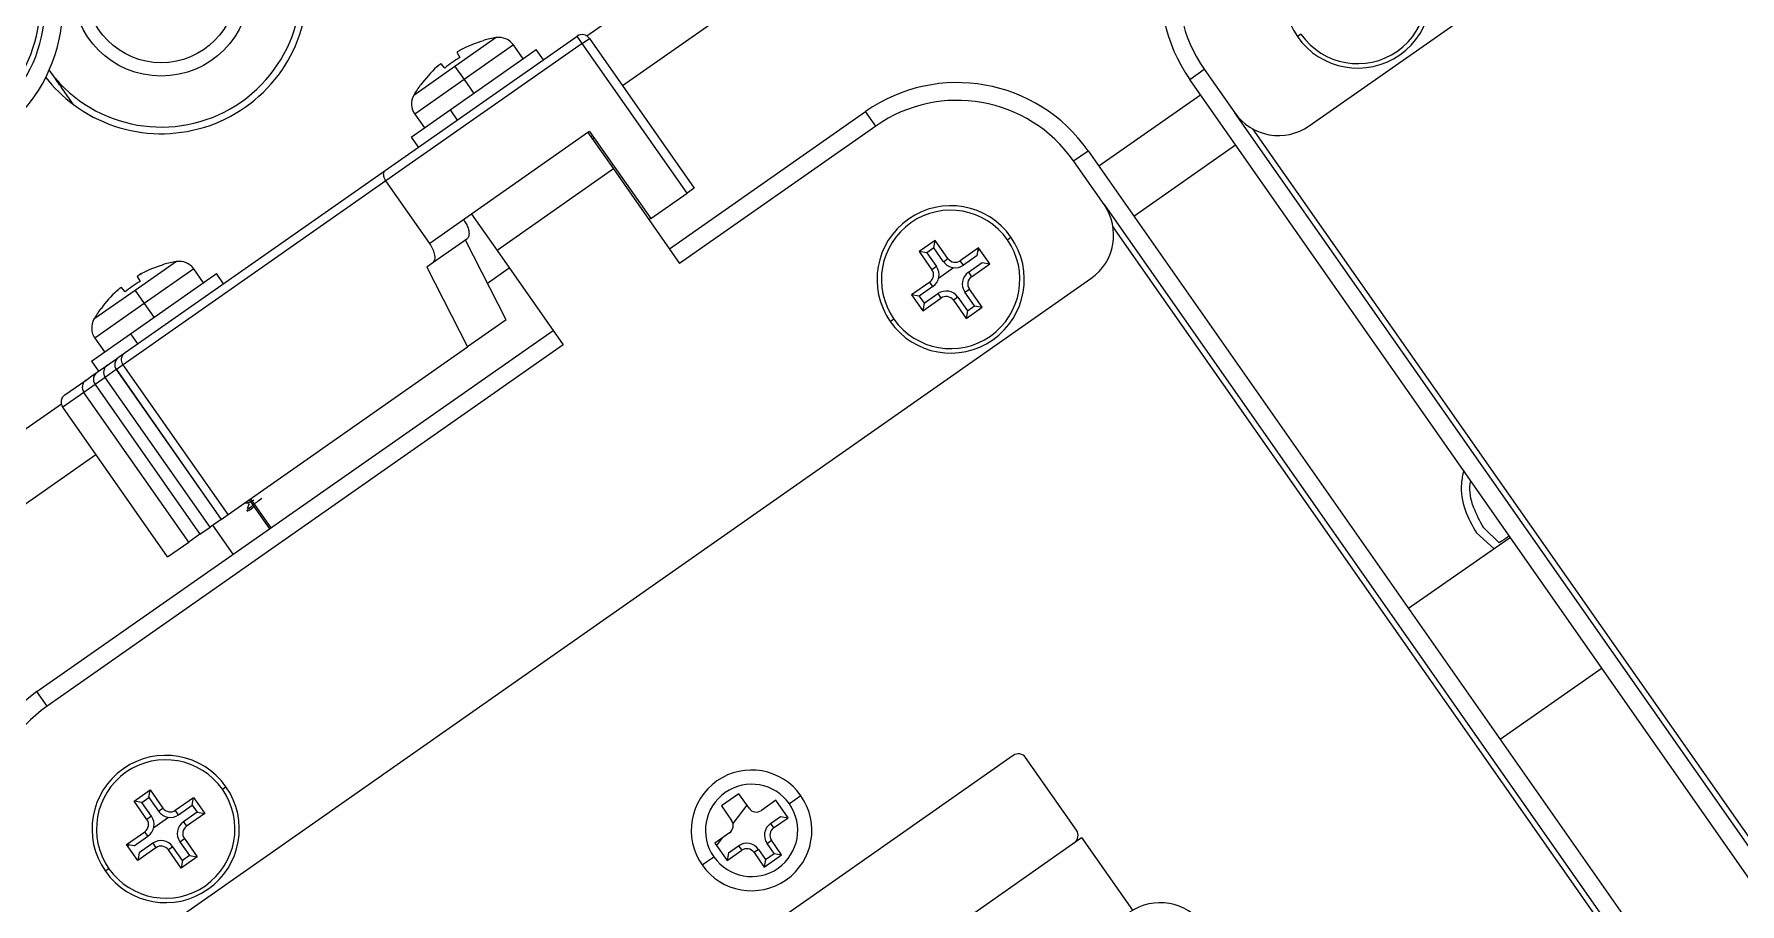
# Model space of a CAD drawing. Header units: millimetres. Extents: x 152904052 to 153933663, y 538271515 to 539240469.
# Drawn here: x 153333956.4 to 153334052.6, y 538933522.3 to 538933571.3 of the extents above; entities that cross this region are included whole.
import ezdxf

# ---------------------------------------------------------------- set-up
doc = ezdxf.new("R2010")
doc.units = ezdxf.units.MM
doc.layers.add('POWR', color=5, linetype='Continuous')

msp = doc.modelspace()

# ---------------------------------------------------------------- linework, layer by layer
at = {"layer": 'POWR', "color": 7}
for p, q in [((153334028.271, 538933566.1), (153334083.154, 538933604.53)), ((153333989.59, 538933568.375), (153334027.075, 538933594.623)), ((153333987.577, 538933571.178), (153333994.23, 538933575.836)), ((153333976.217, 538933563.59), (153333987.03, 538933571.161)), ((153333982.469, 538933571.078), (153333980.146, 538933569.451)), ((153333987.316, 538933570.751), (153333987.03, 538933571.161)), ((153333987.316, 538933570.751), (153333987.726, 538933571.038)), ((153333987.726, 538933571.038), (153333993.634, 538933562.6)), ((153334027.82, 538933571.278), (153334027.615, 538933571.135)), ((153333987.316, 538933570.751), (153333976.258, 538933563.008)), ((153333979.877, 538933567.007), (153333984.728, 538933570.404)), ((153333980.262, 538933570.232), (153333980.42, 538933569.959)), ((153333983.447, 538933570.665), (153333980.662, 538933568.714)), ((153333981.761, 538933570.924), (153333981.771, 538933570.905)), ((153333983.991, 538933569.887), (153333983.447, 538933570.665)), ((153333985.13, 538933569.83), (153333984.728, 538933570.404)), ((153333993.224, 538933562.314), (153333987.316, 538933570.751)), ((153333957.612, 538933568.791), (153333957.285, 538933569.257)), ((153333980.146, 538933569.451), (153333977.822, 538933567.825)), ((153333979.575, 538933569.367), (153333979.372, 538933569.609)), ((153333980.146, 538933569.451), (153333980.662, 538933568.714)), ((153334021.553, 538933568.721), (153334022.372, 538933569.295)), ((153334022.372, 538933569.295), (153334024.093, 538933566.837)), ((153333980.662, 538933568.714), (153333977.876, 538933566.764)), ((153333978.223, 538933568.421), (153333978.21, 538933568.437)), ((153333980.662, 538933568.714), (153333981.206, 538933567.937)), ((153334054.247, 538933522.029), (153334021.553, 538933568.721)), ((153334016.421, 538933563.846), (153334022.155, 538933567.861)), ((153333977.683, 538933565.471), (153333979.877, 538933567.007)), ((153333977.876, 538933566.764), (153333978.421, 538933565.987)), ((153333979.877, 538933567.007), (153333980.278, 538933566.433)), ((153333992.226, 538933559.173), (153334003.284, 538933566.916)), ((153334003.858, 538933566.097), (153334003.284, 538933566.916)), ((153334055.066, 538933522.603), (153334024.093, 538933566.837)), ((153333977.683, 538933565.471), (153333978.085, 538933564.897)), ((153333987.637, 538933565.726), (153333981.084, 538933561.138)), ((153333987.735, 538933565.795), (153333987.637, 538933565.726)), ((153333987.637, 538933565.726), (153333989.071, 538933563.678)), ((153333987.735, 538933565.795), (153333991.176, 538933560.88)), ((153333987.907, 538933565.549), (153333987.809, 538933565.48)), ((153333987.966, 538933565.465), (153333987.908, 538933565.339)), ((153334003.858, 538933566.097), (153333992.799, 538933558.354)), ((153334025.089, 538933565.938), (153334055.312, 538933522.775)), ((153334015, 538933564.132), (153334015.819, 538933564.706)), ((153334015.819, 538933564.706), (153334048.513, 538933518.014)), ((153334018.4, 538933561.02), (153334024.134, 538933565.035)), ((153333961.565, 538933553.33), (153333976.217, 538933563.59)), ((153333989.071, 538933563.678), (153333982.518, 538933559.09)), ((153333989.071, 538933563.678), (153333992.799, 538933558.354)), ((153334016.72, 538933561.675), (153334015, 538933564.132)), ((153333976.258, 538933563.008), (153333961.449, 538933552.638)), ((153333978.724, 538933559.485), (153333976.258, 538933563.008)), ((153333993.634, 538933562.6), (153333993.224, 538933562.314)), ((153333991.176, 538933560.88), (153333993.224, 538933562.314)), ((153334016.72, 538933561.675), (153334047.693, 538933517.441)), ((153333981.084, 538933561.138), (153333978.724, 538933559.485)), ((153333981.084, 538933561.138), (153333982.518, 538933559.09)), ((153333991.176, 538933560.88), (153333991.079, 538933560.811)), ((153334047.448, 538933517.269), (153334017.225, 538933560.432)), ((153333980.816, 538933559.729), (153333978.904, 538933558.39)), ((153333983.026, 538933555.173), (153333980.735, 538933559.673)), ((153334007.209, 538933559.654), (153334006.308, 538933559.023)), ((153334007.134, 538933559.227), (153334007.209, 538933559.654)), ((153334007.926, 538933558.63), (153334007.209, 538933559.654)), ((153334011.273, 538933559.692), (153334011.478, 538933559.835)), ((153333982.518, 538933559.09), (153333986.246, 538933553.765)), ((153334006.308, 538933559.023), (153334007.025, 538933557.999)), ((153334006.736, 538933558.948), (153334006.308, 538933559.023)), ((153334007.134, 538933559.227), (153334006.736, 538933558.948)), ((153334006.736, 538933558.948), (153334007.277, 538933558.175)), ((153334007.675, 538933558.454), (153334007.134, 538933559.227)), ((153334007.675, 538933558.454), (153334007.926, 538933558.63)), ((153334009.647, 538933559.225), (153334008.623, 538933558.508)), ((153334008.799, 538933558.256), (153334008.623, 538933558.508)), ((153334009.571, 538933558.797), (153334008.799, 538933558.256)), ((153334009.571, 538933558.797), (153334009.647, 538933559.225)), ((153334009.622, 538933559.085), (153334009.704, 538933559.143)), ((153334010.278, 538933558.323), (153334009.647, 538933559.225)), ((153333961.855, 538933554.388), (153333966.707, 538933557.785)), ((153333964.448, 538933558.46), (153333962.124, 538933556.833)), ((153333962.241, 538933557.613), (153333962.398, 538933557.34)), ((153333965.425, 538933558.046), (153333962.64, 538933556.096)), ((153333963.739, 538933558.305), (153333963.75, 538933558.287)), ((153333965.97, 538933557.269), (153333965.425, 538933558.046)), ((153333967.108, 538933557.211), (153333966.707, 538933557.785)), ((153333978.904, 538933558.39), (153333978.565, 538933558.153)), ((153333978.565, 538933558.153), (153333980.856, 538933553.654)), ((153333981.972, 538933557.243), (153333983.206, 538933558.107)), ((153334007.277, 538933558.175), (153334007.025, 538933557.999)), ((153334007.402, 538933557.531), (153334008.238, 538933558.116)), ((153334009.078, 538933557.858), (153334009.85, 538933558.399)), ((153334009.078, 538933557.858), (153334009.254, 538933557.606)), ((153334009.254, 538933557.606), (153334010.278, 538933558.323)), ((153334009.85, 538933558.399), (153334010.278, 538933558.323)), ((153333962.124, 538933556.833), (153333959.801, 538933555.206)), ((153333961.1, 538933519.067), (153334015.984, 538933557.497)), ((153333961.554, 538933556.749), (153333961.351, 538933556.99)), ((153333962.124, 538933556.833), (153333962.64, 538933556.096)), ((153334006.902, 538933557.303), (153334005.879, 538933556.586)), ((153334005.879, 538933556.586), (153334006.509, 538933555.685)), ((153334006.306, 538933556.511), (153334005.879, 538933556.586)), ((153334007.079, 538933557.052), (153334006.306, 538933556.511)), ((153334006.585, 538933556.113), (153334007.357, 538933556.653)), ((153334007.079, 538933557.052), (153334006.902, 538933557.303)), ((153334007.357, 538933556.653), (153334007.533, 538933556.402)), ((153334008.879, 538933556.734), (153334009.131, 538933556.91)), ((153334009.42, 538933555.962), (153334008.879, 538933556.734)), ((153334009.848, 538933555.886), (153334009.131, 538933556.91)), ((153333962.64, 538933556.096), (153333959.855, 538933554.146)), ((153333960.202, 538933555.802), (153333960.188, 538933555.818)), ((153333962.64, 538933556.096), (153333963.184, 538933555.319)), ((153334006.306, 538933556.511), (153334006.585, 538933556.113)), ((153334006.509, 538933555.685), (153334007.533, 538933556.402)), ((153334006.585, 538933556.113), (153334006.509, 538933555.685)), ((153334008.481, 538933556.455), (153334008.23, 538933556.279)), ((153334008.23, 538933556.279), (153334008.947, 538933555.255)), ((153334008.481, 538933556.455), (153334009.022, 538933555.683)), ((153334008.947, 538933555.255), (153334009.848, 538933555.886)), ((153334009.022, 538933555.683), (153334008.947, 538933555.255)), ((153334009.022, 538933555.683), (153334009.42, 538933555.962)), ((153334009.42, 538933555.962), (153334009.848, 538933555.886)), ((153333983.026, 538933555.173), (153333980.856, 538933553.654)), ((153334004.883, 538933555.218), (153334004.679, 538933555.074)), ((153333956.593, 538933534.222), (153333985.672, 538933554.584)), ((153333986.246, 538933553.765), (153333957.166, 538933533.403)), ((153333959.662, 538933552.852), (153333961.855, 538933554.388)), ((153333959.855, 538933554.146), (153333960.399, 538933553.368)), ((153333961.855, 538933554.388), (153333962.257, 538933553.815)), ((153333959.662, 538933552.852), (153333960.064, 538933552.279)), ((153333960.558, 538933552.625), (153333960.967, 538933552.911)), ((153333960.967, 538933552.911), (153333960.996, 538933552.931)), ((153333960.967, 538933552.911), (153333961.011, 538933552.848)), ((153333960.996, 538933552.931), (153333961.186, 538933553.065)), ((153333961.187, 538933553.065), (153333961.565, 538933553.33)), ((153333967.357, 538933544.201), (153333980.856, 538933553.654)), ((153333958.164, 538933550.948), (153333959.358, 538933551.785)), ((153333959.358, 538933551.785), (153333959.767, 538933552.071)), ((153333959.767, 538933552.071), (153333959.796, 538933552.091)), ((153333959.767, 538933552.071), (153333959.811, 538933552.008)), ((153333959.796, 538933552.091), (153333959.986, 538933552.224)), ((153333960.437, 538933551.93), (153333959.865, 538933551.529)), ((153333959.987, 538933552.225), (153333960.558, 538933552.625)), ((153333961.063, 538933552.368), (153333960.437, 538933551.93)), ((153333966.344, 538933543.492), (153333960.437, 538933551.93)), ((153333961.065, 538933552.37), (153333961.063, 538933552.368)), ((153333961.063, 538933552.368), (153333966.971, 538933543.931)), ((153333961.449, 538933552.638), (153333961.065, 538933552.37)), ((153333961.065, 538933552.37), (153333966.973, 538933543.932)), ((153333967.357, 538933544.201), (153333961.449, 538933552.638)), ((153333959.237, 538933551.089), (153333958.041, 538933550.252)), ((153333959.863, 538933551.528), (153333959.237, 538933551.089)), ((153333965.144, 538933542.652), (153333959.237, 538933551.089)), ((153333959.865, 538933551.529), (153333959.863, 538933551.528)), ((153333959.863, 538933551.528), (153333965.771, 538933543.091)), ((153333959.865, 538933551.529), (153333965.773, 538933543.092)), ((153333951.307, 538933545.781), (153333957.966, 538933550.443)), ((153333963.949, 538933541.815), (153333958.041, 538933550.252)), ((153333907.536, 538933510.921), (153333959.905, 538933547.59)), ((153333968.621, 538933545.086), (153333969.768, 538933543.448)), ((153333966.973, 538933543.932), (153333967.357, 538933544.201)), ((153333968.31, 538933544.868), (153333968.497, 538933544.866)), ((153333968.594, 538933544.457), (153333968.409, 538933544.379)), ((153333968.552, 538933545.038), (153333969.699, 538933543.4)), ((153333968.594, 538933544.457), (153333968.821, 538933544.653)), ((153333968.762, 538933544.575), (153333968.594, 538933544.457)), ((153333965.773, 538933543.092), (153333966.344, 538933543.492)), ((153333966.971, 538933543.931), (153333966.344, 538933543.492)), ((153333967.651, 538933541.966), (153333966.504, 538933543.604)), ((153333966.973, 538933543.932), (153333966.971, 538933543.931)), ((153334037.705, 538933543.172), (153334038.708, 538933542.279)), ((153334038.995, 538933542.602), (153334038.115, 538933543.459)), ((153333963.949, 538933541.815), (153333965.144, 538933542.652)), ((153333965.771, 538933543.091), (153333965.144, 538933542.652)), ((153333965.773, 538933543.092), (153333965.771, 538933543.091)), ((153334039.62, 538933542.918), (153334033.886, 538933538.903)), ((153334044.783, 538933535.545), (153334039.049, 538933531.53)), ((153333957.166, 538933533.403), (153333956.593, 538933534.222)), ((153334011.604, 538933530.625), (153333987.849, 538933513.992)), ((153334015.169, 538933526.407), (153334012.301, 538933530.503)), ((153333967.039, 538933528.719), (153333967.243, 538933528.862)), ((153333962.074, 538933528.05), (153333962.975, 538933528.681)), ((153333962.791, 538933527.026), (153333962.074, 538933528.05)), ((153333962.502, 538933527.975), (153333962.074, 538933528.05)), ((153333962.502, 538933527.975), (153333962.9, 538933528.254)), ((153333963.042, 538933527.202), (153333962.502, 538933527.975)), ((153333962.9, 538933528.254), (153333962.975, 538933528.681)), ((153333962.9, 538933528.254), (153333963.441, 538933527.481)), ((153333962.975, 538933528.681), (153333963.692, 538933527.657)), ((153333964.388, 538933527.534), (153333965.412, 538933528.251)), ((153333964.565, 538933527.283), (153333965.337, 538933527.824)), ((153333965.337, 538933527.824), (153333965.412, 538933528.251)), ((153333965.337, 538933527.824), (153333965.616, 538933527.426)), ((153333965.412, 538933528.251), (153333966.043, 538933527.35)), ((153333996.146, 538933528.469), (153333995.163, 538933527.78)), ((153333995.163, 538933527.78), (153333995.736, 538933526.961)), ((153333996.599, 538933527.822), (153333995.813, 538933526.784)), ((153333996.719, 538933527.65), (153333996.146, 538933528.469)), ((153333998.235, 538933528.1), (153333997.416, 538933527.527)), ((153333998.923, 538933527.117), (153333998.235, 538933528.1)), ((153333999.644, 538933528.354), (153333998.989, 538933527.896)), ((153333963.042, 538933527.202), (153333962.791, 538933527.026)), ((153333963.168, 538933526.558), (153333964.004, 538933527.143)), ((153333963.441, 538933527.481), (153333963.692, 538933527.657)), ((153333964.565, 538933527.283), (153333964.388, 538933527.534)), ((153333965.616, 538933527.426), (153333964.843, 538933526.885)), ((153333964.843, 538933526.885), (153333965.019, 538933526.633)), ((153333966.043, 538933527.35), (153333965.019, 538933526.633)), ((153333965.616, 538933527.426), (153333966.043, 538933527.35)), ((153333997.928, 538933526.795), (153333998.496, 538933527.193)), ((153333997.928, 538933526.795), (153333998.104, 538933526.544)), ((153333998.104, 538933526.544), (153333998.923, 538933527.117)), ((153333998.496, 538933527.193), (153333998.923, 538933527.117)), ((153333961.644, 538933525.613), (153333962.668, 538933526.33)), ((153333962.072, 538933525.538), (153333962.844, 538933526.078)), ((153333962.844, 538933526.078), (153333962.668, 538933526.33)), ((153333964.645, 538933525.761), (153333964.897, 538933525.937)), ((153333964.897, 538933525.937), (153333965.614, 538933524.913)), ((153333990.881, 538933508.79), (153334015.456, 538933525.997)), ((153333995.614, 538933526.265), (153333994.795, 538933525.691)), ((153333995.202, 538933525.977), (153333994.886, 538933525.56)), ((153333997.73, 538933525.671), (153333997.981, 538933525.847)), ((153333998.555, 538933525.028), (153333997.981, 538933525.847)), ((153334015.456, 538933525.997), (153334018.323, 538933521.902)), ((153333962.275, 538933524.712), (153333961.644, 538933525.613)), ((153333962.072, 538933525.538), (153333961.644, 538933525.613)), ((153333961.702, 538933525.531), (153333961.784, 538933525.588)), ((153333963.299, 538933525.429), (153333962.275, 538933524.712)), ((153333962.351, 538933525.139), (153333962.275, 538933524.712)), ((153333963.123, 538933525.68), (153333962.351, 538933525.139)), ((153333963.123, 538933525.68), (153333963.299, 538933525.429)), ((153333964.247, 538933525.482), (153333963.996, 538933525.306)), ((153333964.713, 538933524.282), (153333963.996, 538933525.306)), ((153333964.788, 538933524.71), (153333964.247, 538933525.482)), ((153333964.645, 538933525.761), (153333965.186, 538933524.988)), ((153333965.614, 538933524.913), (153333964.713, 538933524.282)), ((153333965.186, 538933524.988), (153333964.788, 538933524.71)), ((153333965.186, 538933524.988), (153333965.614, 538933524.913)), ((153333994.074, 538933524.454), (153333994.729, 538933524.913)), ((153333994.795, 538933525.691), (153333995.483, 538933524.708)), ((153333995.483, 538933524.708), (153333996.302, 538933525.282)), ((153333995.558, 538933525.136), (153333995.483, 538933524.708)), ((153333995.558, 538933525.136), (153333996.126, 538933525.533)), ((153333996.126, 538933525.533), (153333996.302, 538933525.282)), ((153333997.25, 538933525.335), (153333996.998, 538933525.159)), ((153333996.998, 538933525.159), (153333997.572, 538933524.34)), ((153333997.25, 538933525.335), (153333997.647, 538933524.767)), ((153333997.572, 538933524.34), (153333998.555, 538933525.028)), ((153333997.647, 538933524.767), (153333998.127, 538933525.104)), ((153333998.127, 538933525.104), (153333997.73, 538933525.671)), ((153333998.127, 538933525.104), (153333998.555, 538933525.028)), ((153333960.649, 538933524.245), (153333960.444, 538933524.101)), ((153333964.788, 538933524.71), (153333964.713, 538933524.282)), ((153333997.647, 538933524.767), (153333997.572, 538933524.34))]:
    msp.add_line(p, q, dxfattribs=at)
for radius in [5, 4.25]:
    msp.add_circle((153333963.591, 538933573.915), radius, dxfattribs=at)
for centre, radius, start, end in [((153334028.925, 538933573.883), 9, 124.99999, 214.99999), ((153334028.925, 538933573.883), 8, 124.99999, 214.99999), ((153333949.05, 538933572.889), 9, 304.99999, 34.99999), ((153333963.591, 538933573.915), 7.875, 220.59372, 29.40628), ((153333949.05, 538933572.889), 7.7, 304.99999, 34.99999), ((153333949.05, 538933572.889), 8, 304.99999, 34.99999), ((153334031.014, 538933573.515), 4.15, 34.99999, 214.99999), ((153333963.591, 538933573.915), 8.25, 233.19487, 16.80513), ((153334031.014, 538933573.515), 4.15, 214.99999, 34.99999), ((153334031.014, 538933573.515), 3.9, 214.99999, 34.99999), ((153333983.5, 538933564.661), 6.5, 99.1279, 105.52144), ((153333982.628, 538933570.091), 1, 34.99999, 99.1279), ((153333987.316, 538933570.751), 0.5, 34.99999, 124.99999), ((153333983.526, 538933564.625), 6.521, 105.60826, 117.51517), ((153333983.525, 538933564.624), 6.521, 132.48484, 144.39174), ((153333983.609, 538933564.505), 6.318, 120.31855, 129.68145), ((153333963.591, 538933573.915), 8.25, 217.96941, 233.19487), ((153333983.5, 538933564.661), 6.5, 144.47856, 150.8721), ((153334008.446, 538933559.544), 9, 34.99999, 124.99999), ((153333978.696, 538933567.338), 1, 150.8721, 214.99999), ((153334008.446, 538933559.544), 8, 34.99999, 124.99999), ((153334026.55, 538933568.558), 3, 214.99999, 304.99999), ((153334008.078, 538933557.455), 4.15, 34.99999, 214.99999), ((153334014.263, 538933559.954), 3, 304.99999, 34.99999), ((153334008.078, 538933557.455), 3.9, 34.99999, 214.99999), ((153334008.078, 538933557.455), 4.15, 214.99999, 34.99999), ((153334008.078, 538933557.455), 3.9, 214.99999, 34.99999), ((153334008.336, 538933558.917), 0.5, 214.99999, 304.99999), ((153333965.504, 538933552.006), 6.521, 105.60826, 117.51517), ((153333965.479, 538933552.042), 6.5, 99.1279, 105.52144), ((153333964.606, 538933557.472), 1, 34.99999, 99.1279), ((153334006.616, 538933557.713), 0.5, 304.99999, 34.99999), ((153334006.616, 538933557.713), 0.807, 304.99999, 34.99999), ((153334008.336, 538933558.917), 0.807, 214.99999, 304.99999), ((153334009.54, 538933557.197), 0.807, 124.99999, 214.99999), ((153334009.54, 538933557.197), 0.5, 124.99999, 214.99999), ((153333965.503, 538933552.006), 6.521, 132.48484, 144.39174), ((153333965.587, 538933551.887), 6.318, 120.31855, 129.68145), ((153334007.82, 538933555.992), 0.807, 34.99999, 124.99999), ((153333965.479, 538933552.042), 6.5, 144.47856, 150.8721), ((153334007.82, 538933555.992), 0.5, 34.99999, 124.99999), ((153333960.674, 538933554.719), 1, 150.8721, 214.99999), ((153333961.473, 538933552.655), 0.5, 124.99999, 214.99999), ((153333961.474, 538933552.657), 0.499, 125.06996, 215.06979), ((153333960.954, 538933552.836), 0.103, 37.41589, 66.51653), ((153333959.645, 538933551.376), 0.499, 125.06996, 215.06979), ((153333960.273, 538933551.815), 0.5, 124.99999, 214.99999), ((153333960.274, 538933551.816), 0.499, 125.06996, 215.06979), ((153333959.754, 538933551.996), 0.103, 37.41589, 66.51653), ((153333960.845, 538933552.216), 0.499, 125.06996, 215.06979), ((153333961.755, 538933526.85), 9, 124.99999, 214.99999), ((153333961.755, 538933526.85), 8, 124.99999, 214.99999), ((153333963.844, 538933526.482), 4.15, 34.99999, 214.99999), ((153334011.891, 538933530.216), 0.5, 34.99999, 124.99999), ((153333963.844, 538933526.482), 3.9, 34.99999, 214.99999), ((153333996.859, 538933526.404), 3.4, 34.99999, 214.99999), ((153333963.844, 538933526.482), 4.15, 214.99999, 34.99999), ((153333963.844, 538933526.482), 3.9, 214.99999, 34.99999), ((153333996.859, 538933526.404), 2.6, 34.99999, 214.99999), ((153333996.859, 538933526.404), 3.4, 214.99999, 34.99999), ((153333996.859, 538933526.404), 2.6, 214.99999, 34.99999), ((153333962.381, 538933526.74), 0.5, 304.99999, 34.99999), ((153333962.381, 538933526.74), 0.807, 304.99999, 34.99999), ((153333964.102, 538933527.944), 0.807, 214.99999, 304.99999), ((153333964.102, 538933527.944), 0.5, 214.99999, 304.99999), ((153333965.306, 538933526.224), 0.807, 124.99999, 214.99999), ((153333995.327, 538933526.674), 0.5, 304.99999, 34.99999), ((153333997.129, 538933527.936), 0.5, 214.99999, 304.99999), ((153333998.391, 538933526.134), 0.807, 124.99999, 214.99999), ((153333963.586, 538933525.019), 0.807, 34.99999, 124.99999), ((153333965.306, 538933526.224), 0.5, 124.99999, 214.99999), ((153333998.391, 538933526.134), 0.5, 124.99999, 214.99999), ((153334014.759, 538933526.12), 0.5, 304.99999, 34.99999), ((153333963.586, 538933525.019), 0.5, 34.99999, 124.99999), ((153333996.589, 538933524.872), 0.807, 34.99999, 124.99999), ((153333996.589, 538933524.872), 0.5, 34.99999, 124.99999), ((153334019.88, 538933519.329), 3, 34.99999, 124.99999)]:
    msp.add_arc(centre, radius, start, end, dxfattribs=at)
for points, knots in [([(153333980.513, 538933570.408), (153333980.478, 538933570.389), (153333980.407, 538933570.351), (153333980.322, 538933570.296), (153333980.266, 538933570.252), (153333980.263, 538933570.239), (153333980.262, 538933570.232)], [0, 0, 0, 0, 0.250648, 0.499754, 0.7491, 1, 1, 1, 1]), ([(153333979.372, 538933569.609), (153333979.365, 538933569.61), (153333979.352, 538933569.612), (153333979.292, 538933569.575), (153333979.211, 538933569.513), (153333979.151, 538933569.46), (153333979.121, 538933569.433)], [0, 0, 0, 0, 0.250648, 0.499754, 0.7491, 1, 1, 1, 1]), ([(153333979.121, 538933569.433), (153333979.151, 538933569.46), (153333979.211, 538933569.513), (153333979.292, 538933569.575), (153333979.352, 538933569.612), (153333979.365, 538933569.61), (153333979.372, 538933569.609)], [0, 0, 0, 0, 0.250648, 0.499754, 0.7491, 1, 1, 1, 1]), ([(153333958.649, 538933567.31), (153333958.473, 538933567.561), (153333958.132, 538933568.047), (153333957.781, 538933568.549), (153333957.612, 538933568.791)], [0, 0, 0, 0, 0.517925, 1, 1, 1, 1]), ([(153333976.258, 538933563.008), (153333976.233, 538933563.047), (153333976.181, 538933563.13), (153333976.135, 538933563.265), (153333976.12, 538933563.4), (153333976.144, 538933563.519), (153333976.193, 538933563.566), (153333976.217, 538933563.59)], [0, 0, 0, 0, 0.163518, 0.344285, 0.539301, 0.775308, 1, 1, 1, 1]), ([(153333980.636, 538933560.824), (153333980.686, 538933560.746), (153333980.791, 538933560.584), (153333980.896, 538933560.326), (153333980.949, 538933560.069), (153333980.93, 538933559.849), (153333980.853, 538933559.768), (153333980.816, 538933559.729)], [0, 0, 0, 0, 0.174736, 0.363548, 0.559692, 0.78787, 1, 1, 1, 1]), ([(153333978.904, 538933558.39), (153333978.949, 538933558.444), (153333979.044, 538933558.554), (153333979.022, 538933558.868), (153333978.906, 538933559.198), (153333978.783, 538933559.392), (153333978.724, 538933559.485)], [0, 0, 0, 0, 0.273241, 0.566326, 0.7921708, 1, 1, 1, 1]), ([(153333962.492, 538933557.789), (153333962.457, 538933557.77), (153333962.386, 538933557.732), (153333962.301, 538933557.677), (153333962.245, 538933557.634), (153333962.242, 538933557.62), (153333962.241, 538933557.613)], [0, 0, 0, 0, 0.250648, 0.499754, 0.7491, 1, 1, 1, 1]), ([(153333962.241, 538933557.613), (153333962.242, 538933557.62), (153333962.245, 538933557.634), (153333962.3, 538933557.677), (153333962.386, 538933557.732), (153333962.457, 538933557.77), (153333962.492, 538933557.789)], [0, 0, 0, 0, 0.250648, 0.499754, 0.7491, 1, 1, 1, 1]), ([(153333961.351, 538933556.99), (153333961.344, 538933556.991), (153333961.33, 538933556.993), (153333961.27, 538933556.956), (153333961.189, 538933556.894), (153333961.129, 538933556.841), (153333961.099, 538933556.814)], [0, 0, 0, 0, 0.250648, 0.499754, 0.7491, 1, 1, 1, 1]), ([(153333961.099, 538933556.814), (153333961.129, 538933556.841), (153333961.189, 538933556.894), (153333961.27, 538933556.956), (153333961.33, 538933556.993), (153333961.344, 538933556.991), (153333961.351, 538933556.99)], [0, 0, 0, 0, 0.250648, 0.499754, 0.7491, 1, 1, 1, 1]), ([(153333961.449, 538933552.638), (153333961.426, 538933552.678), (153333961.377, 538933552.762), (153333961.35, 538933552.909), (153333961.368, 538933553.069), (153333961.438, 538933553.222), (153333961.524, 538933553.295), (153333961.565, 538933553.33)], [0, 0, 0, 0, 0.174928, 0.36388, 0.560047, 0.788091, 1, 1, 1, 1]), ([(153333958.164, 538933550.948), (153333958.111, 538933550.901), (153333958, 538933550.801), (153333957.941, 538933550.594), (153333957.957, 538933550.4), (153333958.014, 538933550.3), (153333958.041, 538933550.252)], [0, 0, 0, 0, 0.270336, 0.562527, 0.789797, 1, 1, 1, 1]), ([(153334036.988, 538933546.678), (153334036.933, 538933546.44), (153334036.766, 538933545.708), (153334036.985, 538933544.447), (153334037.469, 538933543.59), (153334037.705, 538933543.172)], [0, 0, 0, 0, 0.198437, 0.60934, 1, 1, 1, 1]), ([(153334038.115, 538933543.459), (153334037.907, 538933543.832), (153334037.481, 538933544.597), (153334037.276, 538933545.561), (153334037.375, 538933546.057), (153334037.385, 538933546.11)], [0, 0, 0, 0, 0.459005, 0.941794, 1, 1, 1, 1]), ([(153333968.427, 538933544.411), (153333968.429, 538933544.422), (153333968.435, 538933544.453), (153333968.705, 538933544.694), (153333969.066, 538933544.981), (153333969.257, 538933545.134)], [0, 0, 0, 0, 0.212902, 0.5811966, 1, 1, 1, 1]), ([(153333968.544, 538933544.799), (153333968.52, 538933544.732), (153333968.472, 538933544.596), (153333968.424, 538933544.46), (153333968.4, 538933544.392)], [0, 0, 0, 0, 0.499894, 1, 1, 1, 1]), ([(153333968.816, 538933545.013), (153333968.73, 538933544.967), (153333968.558, 538933544.876), (153333968.474, 538933544.85), (153333968.496, 538933544.885), (153333968.503, 538933544.897)], [0, 0, 0, 0, 0.402272, 0.802406, 1, 1, 1, 1]), ([(153334039.563, 538933543), (153334039.531, 538933542.977), (153334039.407, 538933542.89), (153334039.171, 538933542.725), (153334038.995, 538933542.602)], [0, 0, 0, 0, 0.259781, 1, 1, 1, 1])]:
    msp.add_open_spline(points, degree=3, knots=knots, dxfattribs=at)

doc.saveas('drawing.dxf')
